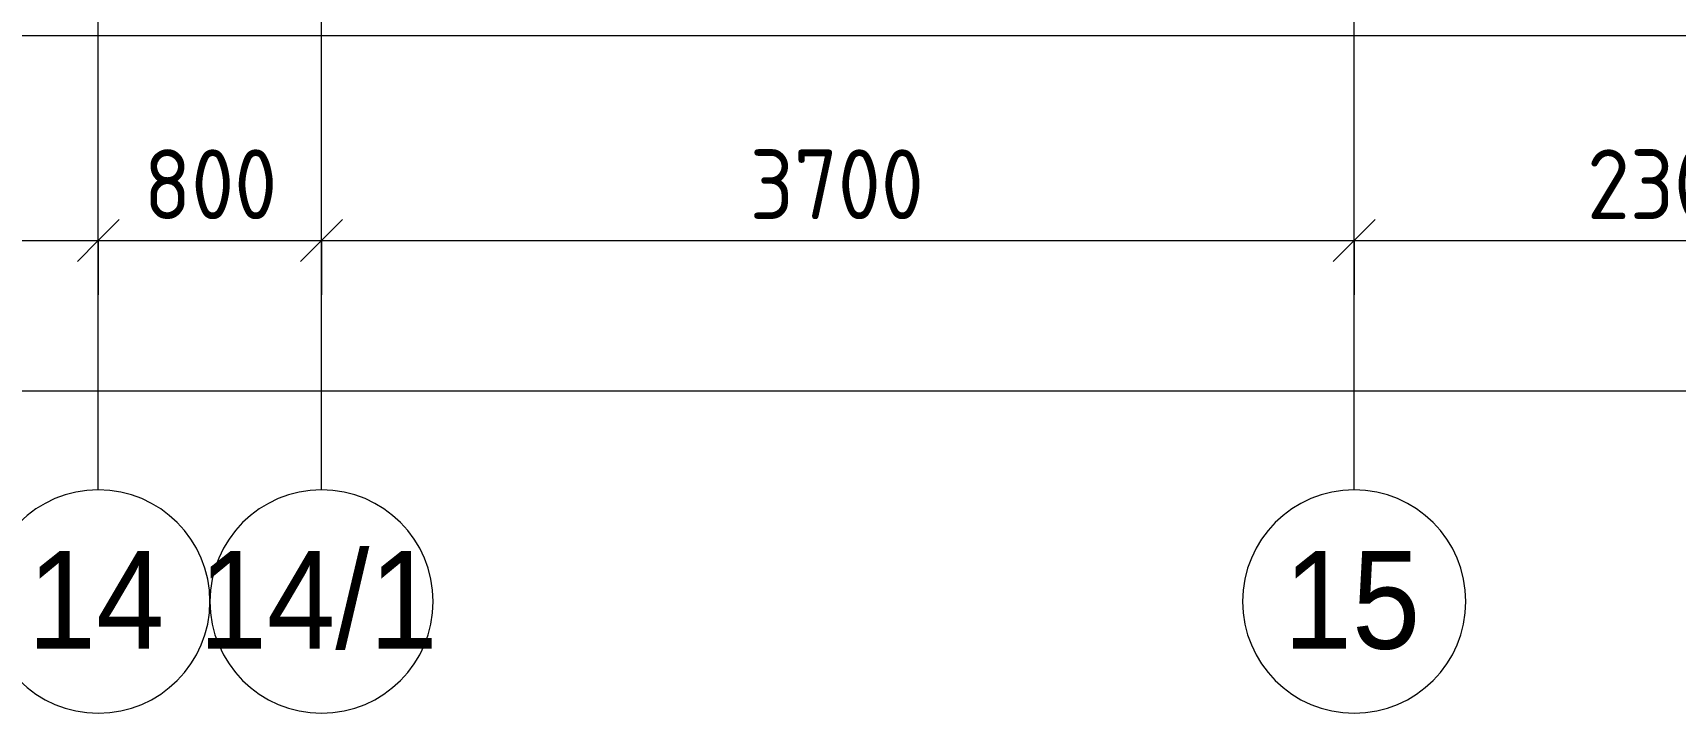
# Model space of a CAD drawing. Header units: millimetres. Extents: x 35144 to 233944, y -8553 to 29000.
# Drawn here: x 47425 to 53310, y -2706 to -269 of the extents above; entities that cross this region are included whole.
import ezdxf

# ---------------------------------------------------------------- set-up
doc = ezdxf.new("R2010")
doc.units = ezdxf.units.MM
for name, color, linetype, lineweight in [('A-ANNO-DIMS', 7, 'Continuous', 9), ('A-ANNO-DIMS-100', 7, 'Continuous', 9), ('Оси', 7, 'Continuous', 9), ('Оси-1', 7, 'Continuous', 20)]:
    doc.layers.add(name, color=color, linetype=linetype, lineweight=lineweight)
doc.layers.add('A-WALL-1', color=7, linetype='Continuous', lineweight=9, true_color=0xc0c0c0)
doc.styles.add('Arial', font='arial.ttf', dxfattribs={"width": 0.9, "height": 350})
doc.styles.add('ISOCPEUR', font='isocpeur.ttf', dxfattribs={"width": 0.9, "height": 250})
doc.dimstyles.new('ISO-2_5_0_9К_БОЛЬШОЙ', dxfattribs={"dimscale": 304.8, "dimtxt": 248.995294, "dimasz": 0.492126, "dimexe": 0.393701, "dimexo": 0.984252, "dimgap": 0, "dimtad": 1, "dimdec": 0, "dimrnd": 10, "dimzin": 0, "dimdsep": 46, "dimtxsty": 'ISOCPEUR', "dimblk1": 'OBLIQUE', "dimblk2": 'OBLIQUE', "dimsah": 1, "dimcen": 0.09, "dimdle": 0.393701, "dimazin": 0, "dimtfac": 1, "dimtdec": 4, "dimtix": 1, "dimtmove": 0, "dimatfit": 3, "dimfxl": 1, "dimtvp": 1, "dimtolj": 1, "dimtzin": 0, "dimarcsym": 2})
doc.dimstyles.new('ISO-2_5_0_9К_БОЛЬШОЙ_1', dxfattribs={"dimscale": 304.8, "dimtxt": 248.995294, "dimasz": 0.492126, "dimexe": 0.393701, "dimexo": 0.984252, "dimgap": 0, "dimtad": 1, "dimdec": 0, "dimrnd": 10, "dimzin": 0, "dimdsep": 46, "dimtxsty": 'ISOCPEUR', "dimblk1": 'OBLIQUE', "dimblk2": 'OBLIQUE', "dimsah": 1, "dimcen": 0.09, "dimdle": 0.393701, "dimazin": 0, "dimtfac": 1, "dimtdec": 4, "dimtix": 1, "dimtmove": 2, "dimatfit": 3, "dimfxl": 1, "dimtvp": 1, "dimtolj": 1, "dimtzin": 0, "dimarcsym": 2})

# ---------------------------------------------------------------- blocks, each defined once
blk = doc.blocks.new('Ось сетки - D8-29747960-План отделки стен 1 этажа в осях 17-23')
at = {"layer": 'Оси-1'}
for start, end in [(360, 180), (180, 360)]:
    blk.add_arc((0, 0), 4, start, end, dxfattribs=at)
blk = doc.blocks.new('DIMBLOCK4-План отделки стен 1 этажа в осях 17-23')
at = {"layer": 'A-ANNO-DIMS-100'}
for p, q in [((43160, -1207.1), (43160, -893.1)), ((47660, -1207.1), (47660, -893.1)), ((43160, -1013.1), (47660, -1013.1)), ((43160, -1013.1), (43160, -1207.1)), ((47660, -1013.1), (47660, -1207.1))]:
    blk.add_line(p, q, dxfattribs=at)
at = {"layer": 'A-ANNO-DIMS-100', "lineweight": 20}
for p, q in [((43160, -1013.1), (43235, -938.1)), ((47660, -1013.1), (47735, -938.1)), ((43160, -1013.1), (43085, -1088.1)), ((47660, -1013.1), (47585, -1088.1))]:
    blk.add_line(p, q, dxfattribs=at)
at = {"layer": 'A-ANNO-DIMS-100', "color": 0, "insert": (45082, -686.5), "char_height": 250, "width": 787.208, "attachment_point": 1, "line_spacing_factor": 1.149209, "style": 'ISOCPEUR'}
blk.add_mtext('4500', dxfattribs=at)
blk = doc.blocks.new('_Oblique')
at = {"color": 0, "linetype": 'ByBlock', "lineweight": -2}
blk.add_line((-0.5, -0.5), (0.5, 0.5), dxfattribs=at)
blk = doc.blocks.new('DIMBLOCK5-План отделки стен 1 этажа в осях 17-23')
at = {"layer": 'A-ANNO-DIMS-100'}
for p, q in [((47660, -1207.1), (47660, -893.1)), ((48460, -1207.1), (48460, -893.1)), ((47660, -1013.1), (48460, -1013.1)), ((47660, -1013.1), (47660, -1207.1)), ((48460, -1013.1), (48460, -1207.1))]:
    blk.add_line(p, q, dxfattribs=at)
at = {"layer": 'A-ANNO-DIMS-100', "lineweight": 20}
for p, q in [((47660, -1013.1), (47735, -938.1)), ((48460, -1013.1), (48535, -938.1)), ((47660, -1013.1), (47585, -1088.1)), ((48460, -1013.1), (48385, -1088.1))]:
    blk.add_line(p, q, dxfattribs=at)
at = {"layer": 'A-ANNO-DIMS-100', "color": 0, "insert": (47823, -686.5), "char_height": 250, "width": 568.858, "attachment_point": 1, "line_spacing_factor": 1.149209, "style": 'ISOCPEUR'}
blk.add_mtext('800', dxfattribs=at)
blk = doc.blocks.new('DIMBLOCK6-План отделки стен 1 этажа в осях 17-23')
at = {"layer": 'A-ANNO-DIMS-100'}
for p, q in [((48460, -1207.1), (48460, -893.1)), ((52160, -1207.1), (52160, -893.1)), ((48460, -1013.1), (52160, -1013.1)), ((48460, -1013.1), (48460, -1207.1)), ((52160, -1013.1), (52160, -1207.1))]:
    blk.add_line(p, q, dxfattribs=at)
at = {"layer": 'A-ANNO-DIMS-100', "lineweight": 20}
for p, q in [((48460, -1013.1), (48535, -938.1)), ((52160, -1013.1), (52235, -938.1)), ((48460, -1013.1), (48385, -1088.1)), ((52160, -1013.1), (52085, -1088.1))]:
    blk.add_line(p, q, dxfattribs=at)
at = {"layer": 'A-ANNO-DIMS-100', "color": 0, "insert": (49994, -686.5), "char_height": 250, "width": 758.478, "attachment_point": 1, "line_spacing_factor": 1.149209, "style": 'ISOCPEUR'}
blk.add_mtext('3700', dxfattribs=at)
blk = doc.blocks.new('DIMBLOCK7-План отделки стен 1 этажа в осях 17-23')
at = {"layer": 'A-ANNO-DIMS-100'}
for p, q in [((52160, -1207.1), (52160, -893.1)), ((54460, -1207.1), (54460, -893.1)), ((52160, -1013.1), (54460, -1013.1)), ((52160, -1013.1), (52160, -1207.1)), ((54460, -1013.1), (54460, -1207.1))]:
    blk.add_line(p, q, dxfattribs=at)
at = {"layer": 'A-ANNO-DIMS-100', "lineweight": 20}
for p, q in [((52160, -1013.1), (52235, -938.1)), ((54460, -1013.1), (54535, -938.1)), ((52160, -1013.1), (52085, -1088.1)), ((54460, -1013.1), (54385, -1088.1))]:
    blk.add_line(p, q, dxfattribs=at)
at = {"layer": 'A-ANNO-DIMS-100', "color": 0, "insert": (52994, -686.5), "char_height": 250, "width": 758.478, "attachment_point": 1, "line_spacing_factor": 1.149209, "style": 'ISOCPEUR'}
blk.add_mtext('2300', dxfattribs=at)
blk = doc.blocks.new('DIMBLOCK33-План отделки стен 1 этажа в осях 17-23')
at = {"layer": 'A-ANNO-DIMS-100'}
for p, q in [((38310, -1746), (38310, -1432)), ((84560, -1746), (84560, -1432)), ((38190, -1552), (84680, -1552)), ((38310, -1552), (38310, -1746)), ((84560, -1552), (84560, -1746))]:
    blk.add_line(p, q, dxfattribs=at)
at = {"layer": 'A-ANNO-DIMS-100', "lineweight": 20}
for p, q in [((38310, -1552), (38385, -1477)), ((84560, -1552), (84635, -1477)), ((38310, -1552), (38235, -1627)), ((84560, -1552), (84485, -1627))]:
    blk.add_line(p, q, dxfattribs=at)
at = {"layer": 'A-ANNO-DIMS-100', "color": 0, "insert": (58117.8, -1225.4), "char_height": 250, "width": 976.828, "attachment_point": 1, "line_spacing_factor": 1.149209, "style": 'ISOCPEUR'}
blk.add_mtext('46250', dxfattribs=at)

msp = doc.modelspace()

# ---------------------------------------------------------------- linework, layer by layer
at = {"layer": 'A-WALL-1'}
msp.add_line((72280, -280), (38742.7, -280), dxfattribs=at)
at = {"layer": 'Оси'}
for p, q in [((47660, -1906.3), (47660, 593.7)), ((48460, -1906.3), (48460, 593.7)), ((52160, -1906.3), (52160, 593.7))]:
    msp.add_line(p, q, dxfattribs=at)

# ---------------------------------------------------------------- block references
at = {"layer": 'Оси-1', "xscale": 99.99999999999993, "yscale": 99.99999999999993, "zscale": 99.99999999999993}
for p in [(47660, -2306.3), (48460, -2306.3), (52160, -2306.3)]:
    msp.add_blockref('Ось сетки - D8-29747960-План отделки стен 1 этажа в осях 17-23', p, dxfattribs=at)

# ---------------------------------------------------------------- texts
at = {"layer": 'Оси', "char_height": 350, "attachment_point": 1, "style": 'Arial'}
for s, insert, width in [('14/1', (48019.7, -2125.6), 1060.633), ('14', (47407.4, -2125.6), 606.076), ('15', (51907.4, -2125.6), 606.076)]:
    msp.add_mtext(s, dxfattribs=dict(at, insert=insert, width=width))

# ---------------------------------------------------------------- dimensions: what is measured, and where the dimension line sits
at = {"layer": 'A-ANNO-DIMS'}
for base, p1, p2, override, picture, middle in [((47660, -1013.1), (43160, -907.1), (47660, -907.1), {"dimpost": '<>', "dimfxl": 4500}, 'DIMBLOCK4-План отделки стен 1 этажа в осях 17-23', (45410, -888.1)), ((48460, -1013.1), (47660, -907.1), (48460, -907.1), {"dimpost": '<>', "dimfxl": 800}, 'DIMBLOCK5-План отделки стен 1 этажа в осях 17-23', (48060, -888.1)), ((52160, -1013.1), (48460, -907.1), (52160, -907.1), {"dimpost": '<>', "dimfxl": 3700}, 'DIMBLOCK6-План отделки стен 1 этажа в осях 17-23', (50310, -888.1)), ((54460, -1013.1), (52160, -907.1), (54460, -907.1), {"dimpost": '<>', "dimfxl": 2300}, 'DIMBLOCK7-План отделки стен 1 этажа в осях 17-23', (53310, -888.1))]:
    dim = msp.add_linear_dim(base=base, p1=p1, p2=p2, dimstyle='ISO-2_5_0_9К_БОЛЬШОЙ', override=override, dxfattribs=at)
    dim.commit()
    dim.dimension.update_dxf_attribs({"geometry": picture, "text_midpoint": middle})
dim = msp.add_linear_dim(base=(84560, -1552), p1=(38310, -1446), p2=(84560, -1446), dimstyle='ISO-2_5_0_9К_БОЛЬШОЙ_1', override={"dimpost": '<>', "dimfxl": 46250}, dxfattribs=at)
dim.commit()
dim.dimension.update_dxf_attribs({"geometry": 'DIMBLOCK33-План отделки стен 1 этажа в осях 17-23', "text_midpoint": (58606.2, -1392.1), "dimtype": 160})

doc.saveas('drawing.dxf')
